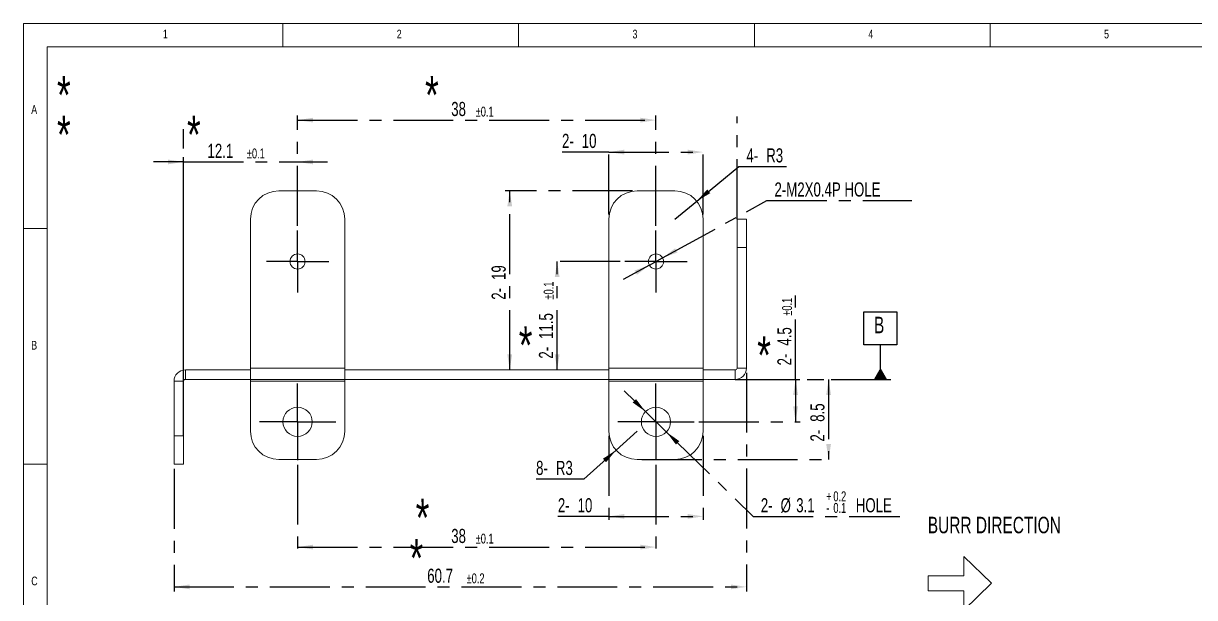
# Model space of a CAD drawing. Header units: millimetres. Extents: x 5 to 415, y 5 to 292.
# Drawn here: x 5 to 253.4, y 170.2 to 292 of the extents above; entities that cross this region are included whole.
import ezdxf

# ---------------------------------------------------------------- set-up
doc = ezdxf.new("R2010")
doc.units = ezdxf.units.MM
doc.linetypes.add('CENTERX2', pattern=[20.32, 12.7, -2.54, 2.54, -2.54])
doc.layers.add('CENTER_LINE', color=7, linetype='CENTERX2')
doc.styles.add('SLDTEXTSTYLE0', font='TXT', dxfattribs={"width": 0.7})
doc.styles.add('SLDTEXTSTYLE4', font='TXT', dxfattribs={"width": 0.75})
doc.dimstyles.new('SLDDIMSTYLE10', dxfattribs={"dimtxt": 3, "dimasz": 3.302, "dimexe": 0, "dimexo": 0.0625, "dimgap": 0.75, "dimtad": 1, "dimdec": 1, "dimlfac": 0.5, "dimrnd": 1e-09, "dimzin": 12, "dimdsep": 46, "dimtxsty": 'SLDTEXTSTYLE0', "dimsah": 1, "dimcen": 0.09, "dimadec": 0, "dimazin": 3, "dimtol": 1, "dimtp": 0.1, "dimtm": 0.1, "dimtfac": 1, "dimtdec": 1, "dimtofl": 0, "dimtmove": 0, "dimatfit": 3, "dimfxl": 1, "dimfrac": 2, "dimtolj": 1, "dimarcsym": 0})
doc.dimstyles.new('SLDDIMSTYLE11', dxfattribs={"dimtxt": 3, "dimasz": 3.302, "dimexe": 0, "dimexo": 0.0625, "dimgap": 0.75, "dimtad": 0, "dimtih": 1, "dimtoh": 1, "dimlfac": 0.5, "dimrnd": 1e-09, "dimzin": 12, "dimdsep": 46, "dimtxsty": 'SLDTEXTSTYLE0', "dimsah": 1, "dimcen": 0, "dimadec": 0, "dimazin": 3, "dimtol": 1, "dimtp": 0.2, "dimtm": 0.1, "dimtfac": 1, "dimtmove": 0, "dimatfit": 3, "dimfxl": 1, "dimfrac": 2, "dimtolj": 1, "dimarcsym": 0})
doc.dimstyles.new('SLDDIMSTYLE12', dxfattribs={"dimtxt": 0.18, "dimasz": 3.302, "dimexe": 0, "dimexo": 0.0625, "dimgap": 0, "dimtad": 0, "dimtih": 1, "dimtoh": 1, "dimdec": 0, "dimrnd": 1e-09, "dimzin": 0, "dimdsep": 46, "dimtxsty": 'Standard', "dimblk1": 'NONE', "dimblk2": 'NONE', "dimsah": 1, "dimcen": 0.09, "dimadec": 0, "dimazin": 0, "dimtfac": 3.302, "dimtdec": 0, "dimtofl": 0, "dimtmove": 0, "dimatfit": 3, "dimldrblk": 'NONE', "dimfxl": 1, "dimfrac": 2, "dimtolj": 1, "dimtzin": 0, "dimarcsym": 0})
doc.dimstyles.new('SLDDIMSTYLE2', dxfattribs={"dimtxt": 3, "dimasz": 3.302, "dimexe": 0, "dimexo": 0.0625, "dimgap": 0.75, "dimtad": 1, "dimlfac": 0.5, "dimrnd": 1e-09, "dimzin": 12, "dimdsep": 46, "dimtxsty": 'SLDTEXTSTYLE0', "dimsah": 1, "dimcen": 0.09, "dimadec": 0, "dimazin": 3, "dimtfac": 1, "dimtofl": 0, "dimtmove": 0, "dimatfit": 3, "dimfxl": 1, "dimfrac": 2, "dimtolj": 1, "dimtzin": 12, "dimarcsym": 0})
doc.dimstyles.new('SLDDIMSTYLE3', dxfattribs={"dimtxt": 3, "dimasz": 3.302, "dimexe": 0, "dimexo": 0.0625, "dimgap": 0.75, "dimtad": 1, "dimlfac": 0.5, "dimrnd": 1e-09, "dimzin": 12, "dimdsep": 46, "dimtxsty": 'SLDTEXTSTYLE0', "dimsah": 1, "dimcen": 0.09, "dimadec": 0, "dimazin": 3, "dimtol": 1, "dimtp": 0.1, "dimtm": 0.1, "dimtfac": 1, "dimtofl": 0, "dimtmove": 0, "dimatfit": 3, "dimfxl": 1, "dimfrac": 2, "dimtolj": 1, "dimarcsym": 0})
doc.dimstyles.new('SLDDIMSTYLE4', dxfattribs={"dimtxt": 3, "dimasz": 3.302, "dimexe": 0, "dimexo": 0.0625, "dimgap": 0.75, "dimtad": 1, "dimlfac": 0.5, "dimrnd": 1e-09, "dimzin": 12, "dimdsep": 46, "dimtxsty": 'SLDTEXTSTYLE0', "dimsah": 1, "dimcen": 0.09, "dimadec": 0, "dimazin": 3, "dimtol": 1, "dimtp": 0.1, "dimtm": 0.1, "dimtfac": 1, "dimtmove": 0, "dimatfit": 0, "dimfxl": 1, "dimfrac": 2, "dimtolj": 1, "dimarcsym": 0})
doc.dimstyles.new('SLDDIMSTYLE7', dxfattribs={"dimtxt": 3, "dimasz": 3.302, "dimexe": 0, "dimexo": 0.0625, "dimgap": 0.75, "dimtad": 0, "dimtih": 1, "dimtoh": 1, "dimlfac": 0.5, "dimrnd": 1e-09, "dimzin": 12, "dimdsep": 46, "dimtxsty": 'SLDTEXTSTYLE0', "dimsah": 1, "dimcen": 0, "dimadec": 0, "dimazin": 3, "dimtfac": 1, "dimtofl": 0, "dimtmove": 0, "dimatfit": 3, "dimfxl": 1, "dimfrac": 2, "dimtolj": 1, "dimtzin": 12, "dimarcsym": 0})
doc.dimstyles.new('SLDDIMSTYLE8', dxfattribs={"dimtxt": 3, "dimasz": 3.302, "dimexe": 0, "dimexo": 0.0625, "dimgap": 0.75, "dimtad": 1, "dimlfac": 0.5, "dimrnd": 1e-09, "dimzin": 12, "dimdsep": 46, "dimtxsty": 'SLDTEXTSTYLE0', "dimsah": 1, "dimcen": 0.09, "dimadec": 0, "dimazin": 3, "dimtol": 1, "dimtp": 0.2, "dimtm": 0.2, "dimtfac": 1, "dimtofl": 0, "dimtmove": 0, "dimatfit": 3, "dimfxl": 1, "dimfrac": 2, "dimtolj": 1, "dimarcsym": 0})
doc.dimstyles.new('SLDDIMSTYLE9', dxfattribs={"dimtxt": 3, "dimasz": 3.302, "dimexe": 0, "dimexo": 0.0625, "dimgap": 0.75, "dimtad": 0, "dimtih": 1, "dimtoh": 1, "dimlfac": 0.5, "dimrnd": 1e-09, "dimzin": 12, "dimdsep": 46, "dimtxsty": 'SLDTEXTSTYLE0', "dimsah": 1, "dimcen": 0, "dimadec": 0, "dimazin": 3, "dimtol": 1, "dimtp": 0.08, "dimtfac": 1, "dimtmove": 0, "dimatfit": 3, "dimfxl": 1, "dimfrac": 2, "dimtolj": 1, "dimtzin": 12, "dimarcsym": 0})

# ---------------------------------------------------------------- blocks, each defined once
blk = doc.blocks.new('_D_17')
at = {"layer": 'CENTER_LINE'}
for p, q in [((63.14, 249.1), (63.14, 272.49)), ((63.14, 271.49), (139.14, 271.49)), ((139.14, 249.1), (139.14, 272.49))]:
    blk.add_line(p, q, dxfattribs=at)
for points in [[(63.14, 271.49), (66.44, 270.98), (66.44, 271.99)], [(139.14, 271.49), (135.84, 271.99), (135.84, 270.98)]]:
    blk.add_solid(points, dxfattribs=at)
at = {"layer": 'CENTER_LINE', "attachment_point": 1, "style": 'SLDTEXTSTYLE0'}
for s, insert, char_height in [('38', (95.72, 275.35), 3), ('±0.1', (100.9, 274.34), 2.1)]:
    blk.add_mtext(s, dxfattribs=dict(at, insert=insert, char_height=char_height))
blk = doc.blocks.new('_D_18')
at = {"layer": 'CENTER_LINE'}
for p, q in [((129.14, 264.71), (119.21, 264.71)), ((129.14, 251.5), (129.14, 265.71)), ((129.14, 264.71), (149.14, 264.71)), ((149.14, 251.5), (149.14, 265.71))]:
    blk.add_line(p, q, dxfattribs=at)
for points in [[(129.14, 264.71), (132.44, 264.2), (132.44, 265.22)], [(149.14, 264.71), (145.84, 265.22), (145.84, 264.2)]]:
    blk.add_solid(points, dxfattribs=at)
at = {"layer": 'CENTER_LINE', "char_height": 3, "attachment_point": 1, "style": 'SLDTEXTSTYLE0'}
for s, insert in [('2-', (119.21, 268.58)), ('10', (123.4, 268.58))]:
    blk.add_mtext(s, dxfattribs=dict(at, insert=insert))
blk = doc.blocks.new('_D_19')
at = {"layer": 'CENTER_LINE'}
for p, q in [((38.94, 217.1), (38.94, 263.62)), ((63.14, 249.1), (63.14, 263.62)), ((38.94, 262.62), (32.59, 262.62)), ((38.94, 262.62), (63.14, 262.62)), ((63.14, 262.62), (69.49, 262.62))]:
    blk.add_line(p, q, dxfattribs=at)
for points in [[(38.94, 262.62), (35.64, 263.12), (35.64, 262.11)], [(63.14, 262.62), (66.44, 262.11), (66.44, 263.12)]]:
    blk.add_solid(points, dxfattribs=at)
at = {"layer": 'CENTER_LINE', "attachment_point": 1, "style": 'SLDTEXTSTYLE0'}
for s, insert, char_height in [('12.1', (44.03, 266.48), 3), ('±0.1', (52.38, 265.47), 2.1)]:
    blk.add_mtext(s, dxfattribs=dict(at, insert=insert, char_height=char_height))
blk = doc.blocks.new('_D_20')
at = {"layer": 'CENTER_LINE'}
for p, q in [((63.14, 198.4), (63.14, 179.93)), ((139.14, 198.4), (139.14, 179.93)), ((63.14, 180.93), (139.14, 180.93))]:
    blk.add_line(p, q, dxfattribs=at)
for points in [[(63.14, 180.93), (66.44, 180.42), (66.44, 181.43)], [(139.14, 180.93), (135.84, 181.43), (135.84, 180.42)]]:
    blk.add_solid(points, dxfattribs=at)
at = {"layer": 'CENTER_LINE', "attachment_point": 1, "style": 'SLDTEXTSTYLE0'}
for s, insert, char_height in [('38', (95.72, 184.79), 3), ('±0.1', (100.9, 183.78), 2.1)]:
    blk.add_mtext(s, dxfattribs=dict(at, insert=insert, char_height=char_height))
blk = doc.blocks.new('_D_21')
at = {"layer": 'CENTER_LINE'}
for p, q in [((135.14, 205.5), (130.67, 201.49)), ((130.67, 201.49), (123.83, 195.35)), ((123.83, 195.35), (113.71, 195.35))]:
    blk.add_line(p, q, dxfattribs=at)
blk.add_solid([(130.67, 201.49), (127.88, 199.66), (128.55, 198.91)], dxfattribs=at)
at = {"layer": 'CENTER_LINE', "char_height": 3, "attachment_point": 1, "style": 'SLDTEXTSTYLE0'}
for s, insert in [('8-', (113.71, 199.22)), ('R3', (117.91, 199.22))]:
    blk.add_mtext(s, dxfattribs=dict(at, insert=insert))
blk = doc.blocks.new('_D_22')
at = {"layer": 'CENTER_LINE'}
for p, q in [((147.78, 254.3), (156.73, 261.64)), ((156.73, 261.64), (166.85, 261.64)), ((143.14, 250.5), (147.78, 254.3))]:
    blk.add_line(p, q, dxfattribs=at)
blk.add_solid([(147.78, 254.3), (150.65, 256), (150.01, 256.79)], dxfattribs=at)
at = {"layer": 'CENTER_LINE', "char_height": 3, "attachment_point": 1, "style": 'SLDTEXTSTYLE0'}
for s, insert in [('4-', (158.32, 265.51)), ('R3', (162.51, 265.51))]:
    blk.add_mtext(s, dxfattribs=dict(at, insert=insert))
blk = doc.blocks.new('_D_23')
at = {"layer": 'CENTER_LINE'}
for p, q in [((140.54, 242.27), (162.68, 254.42)), ((162.68, 254.42), (193.39, 254.42)), ((137.74, 240.73), (140.54, 242.27)), ((137.74, 240.73), (132.17, 237.67))]:
    blk.add_line(p, q, dxfattribs=at)
for points in [[(140.54, 242.27), (143.68, 243.41), (143.19, 244.3)], [(137.74, 240.73), (134.6, 239.58), (135.09, 238.69)]]:
    blk.add_solid(points, dxfattribs=at)
at = {"layer": 'CENTER_LINE', "insert": (164.27, 258.28), "char_height": 3, "attachment_point": 1, "style": 'SLDTEXTSTYLE0'}
blk.add_mtext('2-M2X0.4P HOLE', dxfattribs=at)
blk = doc.blocks.new('_D_24')
at = {"layer": 'CENTER_LINE'}
for p, q in [((168.74, 216.5), (168.74, 235.66)), ((156.94, 216.5), (169.74, 216.5)), ((168.74, 216.5), (168.74, 207.5)), ((148.24, 207.5), (169.74, 207.5))]:
    blk.add_line(p, q, dxfattribs=at)
for points in [[(168.74, 216.5), (168.23, 213.19), (169.25, 213.19)], [(168.74, 207.5), (169.25, 210.8), (168.23, 210.8)]]:
    blk.add_solid(points, dxfattribs=at)
at = {"layer": 'CENTER_LINE', "attachment_point": 1, "rotation": 90, "style": 'SLDTEXTSTYLE0'}
for s, insert, char_height in [('±0.1', (165.88, 230), 2.1), ('4.5', (164.87, 223.65), 3), ('2-', (164.87, 219.46), 3)]:
    blk.add_mtext(s, dxfattribs=dict(at, insert=insert, char_height=char_height))
blk = doc.blocks.new('_D_25')
at = {"layer": 'CENTER_LINE'}
for p, q in [((131.54, 241.5), (117.18, 241.5)), ((118.18, 218.5), (118.18, 241.5))]:
    blk.add_line(p, q, dxfattribs=at)
for points in [[(118.18, 241.5), (117.67, 238.19), (118.69, 238.19)], [(118.18, 218.5), (118.69, 221.8), (117.67, 221.8)]]:
    blk.add_solid(points, dxfattribs=at)
at = {"layer": 'CENTER_LINE', "attachment_point": 1, "rotation": 90, "style": 'SLDTEXTSTYLE0'}
for s, insert, char_height in [('±0.1', (115.32, 233.43), 2.1), ('11.5', (114.31, 225.08), 3), ('2-', (114.31, 220.89), 3)]:
    blk.add_mtext(s, dxfattribs=dict(at, insert=insert, char_height=char_height))
blk = doc.blocks.new('_D_26')
at = {"layer": 'CENTER_LINE'}
for p, q in [((136.92, 209.66), (132.36, 214.08)), ((136.92, 209.66), (141.36, 205.33)), ((141.36, 205.33), (159.78, 187.44)), ((159.78, 187.44), (190.87, 187.44))]:
    blk.add_line(p, q, dxfattribs=at)
for points in [[(136.92, 209.66), (134.9, 212.32), (134.19, 211.59)], [(141.36, 205.33), (143.38, 202.67), (144.08, 203.4)]]:
    blk.add_solid(points, dxfattribs=at)
at = {"layer": 'CENTER_LINE', "attachment_point": 1, "style": 'SLDTEXTSTYLE0'}
for s, insert, char_height in [('2-', (161.37, 191.3), 3), ('%%c', (165.56, 191.3), 3), ('3.1', (168.88, 191.3), 3), ('+', (175.23, 192.74), 2.1), ('0.2', (176.75, 192.74), 2.1), ('HOLE', (181.51, 191.3), 3), ('-', (175.23, 190.29), 2.1), ('0.1', (176.75, 190.29), 2.1)]:
    blk.add_mtext(s, dxfattribs=dict(at, insert=insert, char_height=char_height))
blk = doc.blocks.new('_D_27')
at = {"layer": 'CENTER_LINE'}
for p, q in [((134.14, 256.5), (107.13, 256.5)), ((108.13, 218.5), (108.13, 256.5))]:
    blk.add_line(p, q, dxfattribs=at)
for points in [[(108.13, 256.5), (107.62, 253.19), (108.64, 253.19)], [(108.13, 218.5), (108.64, 221.8), (107.62, 221.8)]]:
    blk.add_solid(points, dxfattribs=at)
at = {"layer": 'CENTER_LINE', "char_height": 3, "attachment_point": 1, "rotation": 90, "style": 'SLDTEXTSTYLE0'}
for s, insert in [('19', (104.27, 237.58)), ('2-', (104.27, 233.39))]:
    blk.add_mtext(s, dxfattribs=dict(at, insert=insert))
blk = doc.blocks.new('_D_28')
at = {"layer": 'CENTER_LINE'}
for p, q in [((156.94, 216.5), (176.74, 216.5)), ((175.74, 216.5), (175.74, 199.5)), ((136.14, 199.5), (176.74, 199.5))]:
    blk.add_line(p, q, dxfattribs=at)
for points in [[(175.74, 216.5), (175.23, 213.19), (176.25, 213.19)], [(175.74, 199.5), (176.25, 202.8), (175.23, 202.8)]]:
    blk.add_solid(points, dxfattribs=at)
at = {"layer": 'CENTER_LINE', "char_height": 3, "attachment_point": 1, "rotation": 90, "style": 'SLDTEXTSTYLE0'}
for s, insert in [('8.5', (171.87, 207.5)), ('2-', (171.87, 203.31))]:
    blk.add_mtext(s, dxfattribs=dict(at, insert=insert))
blk = doc.blocks.new('_D_29')
at = {"layer": 'CENTER_LINE'}
for p, q in [((129.14, 204.5), (129.14, 186.44)), ((149.14, 204.5), (149.14, 186.44)), ((129.14, 187.44), (118.33, 187.44)), ((129.14, 187.44), (149.14, 187.44))]:
    blk.add_line(p, q, dxfattribs=at)
for points in [[(129.14, 187.44), (132.44, 186.93), (132.44, 187.94)], [(149.14, 187.44), (145.84, 187.94), (145.84, 186.93)]]:
    blk.add_solid(points, dxfattribs=at)
at = {"layer": 'CENTER_LINE', "char_height": 3, "attachment_point": 1, "style": 'SLDTEXTSTYLE0'}
for s, insert in [('2-', (118.33, 191.3)), ('10', (122.52, 191.3))]:
    blk.add_mtext(s, dxfattribs=dict(at, insert=insert))
blk = doc.blocks.new('_D_30')
at = {"layer": 'CENTER_LINE'}
for p, q in [((158.34, 217.9), (158.34, 171.48)), ((36.94, 197.5), (36.94, 171.48)), ((36.94, 172.48), (158.34, 172.48))]:
    blk.add_line(p, q, dxfattribs=at)
for points in [[(36.94, 172.48), (40.24, 171.98), (40.24, 172.99)], [(158.34, 172.48), (155.04, 172.99), (155.04, 171.98)]]:
    blk.add_solid(points, dxfattribs=at)
at = {"layer": 'CENTER_LINE', "attachment_point": 1, "style": 'SLDTEXTSTYLE0'}
for s, insert, char_height in [('60.7', (90.63, 176.35), 3), ('±0.2', (98.98, 175.34), 2.1)]:
    blk.add_mtext(s, dxfattribs=dict(at, insert=insert, char_height=char_height))
blk = doc.blocks.new('_None')
blk = doc.blocks.new('SW_CENTERMARKSYMBOL_4')
at = {"layer": 'CENTER_LINE', "color": 0}
for p, q in [((0, 5), (0, 6.6)), ((0, 0), (0, 5)), ((-5, 0), (-6.6, 0)), ((0, 0), (-5, 0)), ((0, 0), (0, -5)), ((0, 0), (5, 0)), ((5, 0), (6.6, 0)), ((0, -5), (0, -6.6))]:
    blk.add_line(p, q, dxfattribs=at)
blk = doc.blocks.new('SW_CENTERMARKSYMBOL_5')
at = {"layer": 'CENTER_LINE', "color": 0}
for p, q in [((0, 5), (0, 6.6)), ((0, 0), (0, 5)), ((-5, 0), (-6.6, 0)), ((0, 0), (-5, 0)), ((0, 0), (0, -5)), ((0, 0), (5, 0)), ((5, 0), (6.6, 0)), ((0, -5), (0, -6.6))]:
    blk.add_line(p, q, dxfattribs=at)
blk = doc.blocks.new('SW_CENTERMARKSYMBOL_6')
at = {"layer": 'CENTER_LINE', "color": 0}
for p, q in [((0, 5), (0, 8.1)), ((0, 0), (0, 5)), ((-5, 0), (-8.1, 0)), ((0, 0), (-5, 0)), ((0, 0), (0, -5)), ((0, 0), (5, 0)), ((5, 0), (8.1, 0)), ((0, -5), (0, -8.1))]:
    blk.add_line(p, q, dxfattribs=at)
blk = doc.blocks.new('SW_CENTERMARKSYMBOL_7')
at = {"layer": 'CENTER_LINE', "color": 0}
for p, q in [((0, 5), (0, 8.1)), ((0, 0), (0, 5)), ((-5, 0), (-8.1, 0)), ((0, 0), (-5, 0)), ((0, 0), (0, -5)), ((0, 0), (5, 0)), ((5, 0), (8.1, 0)), ((0, -5), (0, -8.1))]:
    blk.add_line(p, q, dxfattribs=at)
blk = doc.blocks.new('SW_DATUMTAG_2')
at = {"layer": 'CENTER_LINE', "color": 0}
for p, q in [((-2.12, -1.46), (-2.12, 5.54)), ((-2.12, 5.54), (4.88, 5.54)), ((4.88, 5.54), (4.88, -1.46)), ((4.88, -1.46), (-2.12, -1.46)), ((1.38, -8.78), (1.38, -1.46)), ((-29.43, -8.78), (3.78, -8.78))]:
    blk.add_line(p, q, dxfattribs=at)
blk.add_solid([(2.78, -8.78), (-0.02, -8.78), (1.38, -6.33)], dxfattribs=at)
at = {"layer": 'CENTER_LINE', "color": 0, "insert": (0, 4.51), "char_height": 3.5, "attachment_point": 1, "style": 'SLDTEXTSTYLE0'}
blk.add_mtext('B', dxfattribs=at)

msp = doc.modelspace()

# ---------------------------------------------------------------- linework, layer by layer
at = {"color": 7, "linetype": 'Continuous', "lineweight": 18}
for p, q in [((415, 292), (5, 292)), ((5, 292), (5, 5)), ((60, 287), (60, 292)), ((110, 292), (110, 287)), ((160, 287), (160, 292)), ((210, 292), (210, 287)), ((410.25049, 287), (10, 287)), ((10, 287), (10, 10)), ((67.13901, 256.49528), (59.13901, 256.49528)), ((143.13901, 256.49528), (135.13901, 256.49528)), ((10, 248.5), (5, 248.5)), ((53.13901, 250.49528), (53.13901, 218.89528)), ((73.13901, 218.89528), (73.13901, 250.49528)), ((129.13901, 250.49528), (129.13901, 218.89528)), ((149.13901, 218.89528), (149.13901, 250.49528)), ((156.33901, 250.49528), (158.33901, 250.49528)), ((156.33901, 244.49528), (156.33901, 250.49528)), ((158.33901, 250.49528), (158.33901, 244.49528)), ((158.33901, 244.49528), (156.33901, 244.49528)), ((156.33901, 244.49528), (156.33901, 218.89528)), ((158.33901, 244.49528), (158.33901, 218.89528)), ((73.13901, 218.89528), (53.13901, 218.89528)), ((53.13901, 216.49528), (53.13901, 218.89528)), ((73.13901, 218.89528), (73.13901, 216.49528)), ((149.13901, 218.89528), (129.13901, 218.89528)), ((129.13901, 216.49528), (129.13901, 218.89528)), ((149.13901, 218.89528), (149.13901, 216.49528)), ((156.33901, 218.89528), (158.33901, 218.89528)), ((38.93901, 216.09528), (36.93901, 216.09528)), ((36.93901, 204.49528), (36.93901, 216.09528)), ((38.93901, 204.49528), (38.93901, 216.09528)), ((39.33901, 216.49528), (39.33901, 218.49528)), ((53.13901, 218.49528), (39.33901, 218.49528)), ((53.13901, 216.49528), (39.33901, 216.49528)), ((73.13901, 216.49528), (53.13901, 216.49528)), ((53.13901, 216.49528), (53.13901, 216.09528)), ((53.13901, 216.09528), (73.13901, 216.09528)), ((53.13901, 205.49528), (53.13901, 216.09528)), ((129.13901, 218.49528), (73.13901, 218.49528)), ((129.13901, 216.49528), (73.13901, 216.49528)), ((73.13901, 216.09528), (73.13901, 216.49528)), ((73.13901, 216.09528), (73.13901, 205.49528)), ((149.13901, 216.49528), (129.13901, 216.49528)), ((129.13901, 216.49528), (129.13901, 216.09528)), ((129.13901, 216.09528), (149.13901, 216.09528)), ((129.13901, 205.49528), (129.13901, 216.09528)), ((155.93901, 218.49528), (149.13901, 218.49528)), ((155.93901, 216.49528), (149.13901, 216.49528)), ((149.13901, 216.09528), (149.13901, 216.49528)), ((149.13901, 216.09528), (149.13901, 205.49528)), ((155.93901, 218.49528), (155.93901, 216.49528)), ((36.93901, 204.49528), (38.93901, 204.49528)), ((36.93901, 198.49528), (36.93901, 204.49528)), ((38.93901, 204.49528), (38.93901, 198.49528)), ((67.13901, 199.49528), (59.13901, 199.49528)), ((143.13901, 199.49528), (135.13901, 199.49528)), ((5, 198.5), (10, 198.5)), ((38.93901, 198.49528), (36.93901, 198.49528))]:
    msp.add_line(p, q, dxfattribs=at)
for centre, radius in [((63.13901, 241.49528), 1.6), ((139.13901, 241.49528), 1.6), ((63.13901, 207.49528), 3.1), ((139.13901, 207.49528), 3.1)]:
    msp.add_circle(centre, radius, dxfattribs=at)
for centre, radius, start, end in [((59.13901, 250.49528), 6, 90, 180), ((67.13901, 250.49528), 6, 0, 90), ((135.13901, 250.49528), 6, 90, 180), ((143.13901, 250.49528), 6, 0, 90), ((155.93901, 218.89528), 0.4, 270, 0), ((155.93901, 218.89528), 2.4, 270, 0), ((39.33901, 216.09528), 2.4, 90, 180), ((39.33901, 216.09528), 0.4, 90, 180), ((59.13901, 205.49528), 6, 180, 270), ((67.13901, 205.49528), 6, 270, 0), ((135.13901, 205.49528), 6, 180, 270), ((143.13901, 205.49528), 6, 270, 0)]:
    msp.add_arc(centre, radius, start, end, dxfattribs=at)
at = {"layer": 'CENTER_LINE', "color": 7, "linetype": 'Continuous', "lineweight": 18}
for p, q in [((204.43117, 174.83511), (204.43117, 178.95747)), ((204.43117, 178.95747), (210.27021, 173.24007)), ((196.84405, 174.83511), (204.43117, 174.83511)), ((196.84405, 171.64504), (204.43117, 171.64504)), ((204.43117, 167.52268), (210.27021, 173.24007)), ((204.43117, 171.64504), (204.43117, 167.52268))]:
    msp.add_line(p, q, dxfattribs=at)
at = {"layer": 'CENTER_LINE', "color": 7, "linetype": 'CENTERX2', "lineweight": 18}
msp.add_line((196.84405, 171.64504), (196.84405, 174.83511), dxfattribs=at)

# ---------------------------------------------------------------- block references
at = {"layer": 'CENTER_LINE'}
for name, p in [('SW_CENTERMARKSYMBOL_4', (63.13901, 241.49528)), ('SW_CENTERMARKSYMBOL_5', (139.13901, 241.49528)), ('SW_DATUMTAG_2', (185.36446, 225.27435)), ('SW_CENTERMARKSYMBOL_7', (63.13901, 207.49528)), ('SW_CENTERMARKSYMBOL_6', (139.13901, 207.49528))]:
    msp.add_blockref(name, p, dxfattribs=at)

# ---------------------------------------------------------------- texts
at = {"color": 7, "linetype": 'Continuous', "lineweight": 0, "char_height": 1.85208, "attachment_point": 1, "style": 'SLDTEXTSTYLE4'}
for s, insert in [('1', (34.58333, 290.66802)), ('2', (84.16667, 290.66802)), ('3', (134.16667, 290.66802)), ('4', (184.16667, 290.66802)), ('5', (234.16667, 290.66802)), ('A', (6.66667, 274.66802)), ('B', (6.66667, 224.66802)), ('C', (6.66667, 174.66802))]:
    msp.add_mtext(s, dxfattribs=dict(at, insert=insert))
at = {"layer": 'CENTER_LINE', "attachment_point": 1, "style": 'SLDTEXTSTYLE0'}
for s, insert, char_height in [('*', (12.11464, 280.82543), 8), ('*', (90.169, 280.82543), 8), ('*', (12.11464, 272.43373), 8), ('*', (39.6854, 272.43373), 8), ('*', (110.0286, 227.76884), 8), ('*', (160.60335, 225.64144), 8), ('*', (88.1791, 191.1768), 8), ('BURR DIRECTION', (196.77878, 187.35591), 3.5), ('*', (86.88891, 182.60983), 8)]:
    msp.add_mtext(s, dxfattribs=dict(at, insert=insert, char_height=char_height))

# ---------------------------------------------------------------- dimensions: what is measured, and where the dimension line sits
at = {"layer": 'CENTER_LINE'}
for base, p1, p2, dimstyle, picture, middle in [((139.13901, 271.48556), (63.13901, 248.09528), (139.13901, 248.09528), 'SLDDIMSTYLE3', '_D_17', (101.13901, 271.48556)), ((63.13901, 262.61558), (38.93901, 216.09528), (63.13901, 248.09528), 'SLDDIMSTYLE4', '_D_19', (51.03901, 262.61558)), ((158.33901, 172.48356), (36.93901, 198.49528), (158.33901, 218.89528), 'SLDDIMSTYLE8', '_D_30', (97.63901, 172.48356)), ((139.13901, 180.92522), (63.13901, 199.39528), (139.13901, 199.39528), 'SLDDIMSTYLE3', '_D_20', (101.13901, 180.92522))]:
    dim = msp.add_linear_dim(base=base, p1=p1, p2=p2, dimstyle=dimstyle, dxfattribs=at)
    dim.commit()
    dim.dimension.update_dxf_attribs({"geometry": picture, "text_midpoint": middle, "dimtype": 160})
for base, p1, p2, picture, middle in [((149.13901, 264.70899), (129.13901, 250.49528), (149.13901, 250.49528), '_D_18', (123.31051, 264.70899)), ((149.13901, 187.43523), (129.13901, 205.49528), (149.13901, 205.49528), '_D_29', (122.4369, 187.43523))]:
    dim = msp.add_linear_dim(base=base, p1=p1, p2=p2, text='2-<>', dimstyle='SLDDIMSTYLE2', dxfattribs=at)
    dim.commit()
    dim.dimension.update_dxf_attribs({"geometry": picture, "text_midpoint": middle, "dimtype": 160})
for center, mpoint, text, picture, middle in [((143.13901, 250.49528), (147.77782, 254.30074), '4-<>', '_D_22', (162.5817, 263.39228)), ((135.13901, 205.49528), (130.67302, 201.48843), '8-<>', '_D_21', (117.97936, 197.09813))]:
    dim = msp.add_radius_dim(center=center, mpoint=mpoint, text=text, dimstyle='SLDDIMSTYLE7', dxfattribs=at)
    dim.commit()
    dim.dimension.update_dxf_attribs({"geometry": picture, "text_midpoint": middle, "dimtype": 164})
dim = msp.add_diameter_dim_2p(p1=(140.54165, 242.26511), p2=(137.73638, 240.72546), text='2-M2X0.4P HOLE', dimstyle='SLDDIMSTYLE9', override={"dimpost": '<>'}, dxfattribs=at)
dim.commit()
dim.dimension.update_dxf_attribs({"geometry": '_D_23', "text_midpoint": (178.83145, 256.16426), "dimtype": 163})
for base, p1, p2, dimstyle, picture, middle in [((108.13281, 256.49528), (155.93901, 218.49528), (135.13901, 256.49528), 'SLDDIMSTYLE2', '_D_27', (108.13281, 237.49528)), ((118.17936, 241.49528), (155.93901, 218.49528), (132.53901, 241.49528), 'SLDDIMSTYLE3', '_D_25', (118.17936, 229.99528)), ((168.73901, 207.49528), (155.93901, 216.49528), (147.23901, 207.49528), 'SLDDIMSTYLE10', '_D_24', (168.73901, 227.5602)), ((175.73901, 199.49528), (155.93901, 216.49528), (135.13901, 199.49528), 'SLDDIMSTYLE2', '_D_28', (175.73901, 207.99528))]:
    dim = msp.add_linear_dim(base=base, p1=p1, p2=p2, angle=90, text='2-<>', dimstyle=dimstyle, dxfattribs=at)
    dim.commit()
    dim.dimension.update_dxf_attribs({"geometry": picture, "text_midpoint": middle, "dimtype": 160})
dim = msp.add_diameter_dim_2p(p1=(141.36212, 205.33478), p2=(136.91591, 209.65579), text='2-<> HOLE', dimstyle='SLDDIMSTYLE11', dxfattribs=at)
dim.commit()
dim.dimension.update_dxf_attribs({"geometry": '_D_26', "text_midpoint": (176.12125, 189.95669), "dimtype": 163})

# ---------------------------------------------------------------- leaders
at = {"layer": 'CENTER_LINE', "has_arrowhead": 0}
for points in [[(156.33901, 250.49528), (156.33901, 272.24109)], [(38.93901, 204.49528), (38.93901, 269.57429)]]:
    msp.add_leader(points, dimstyle='SLDDIMSTYLE12', dxfattribs=at)

doc.saveas('drawing.dxf')
